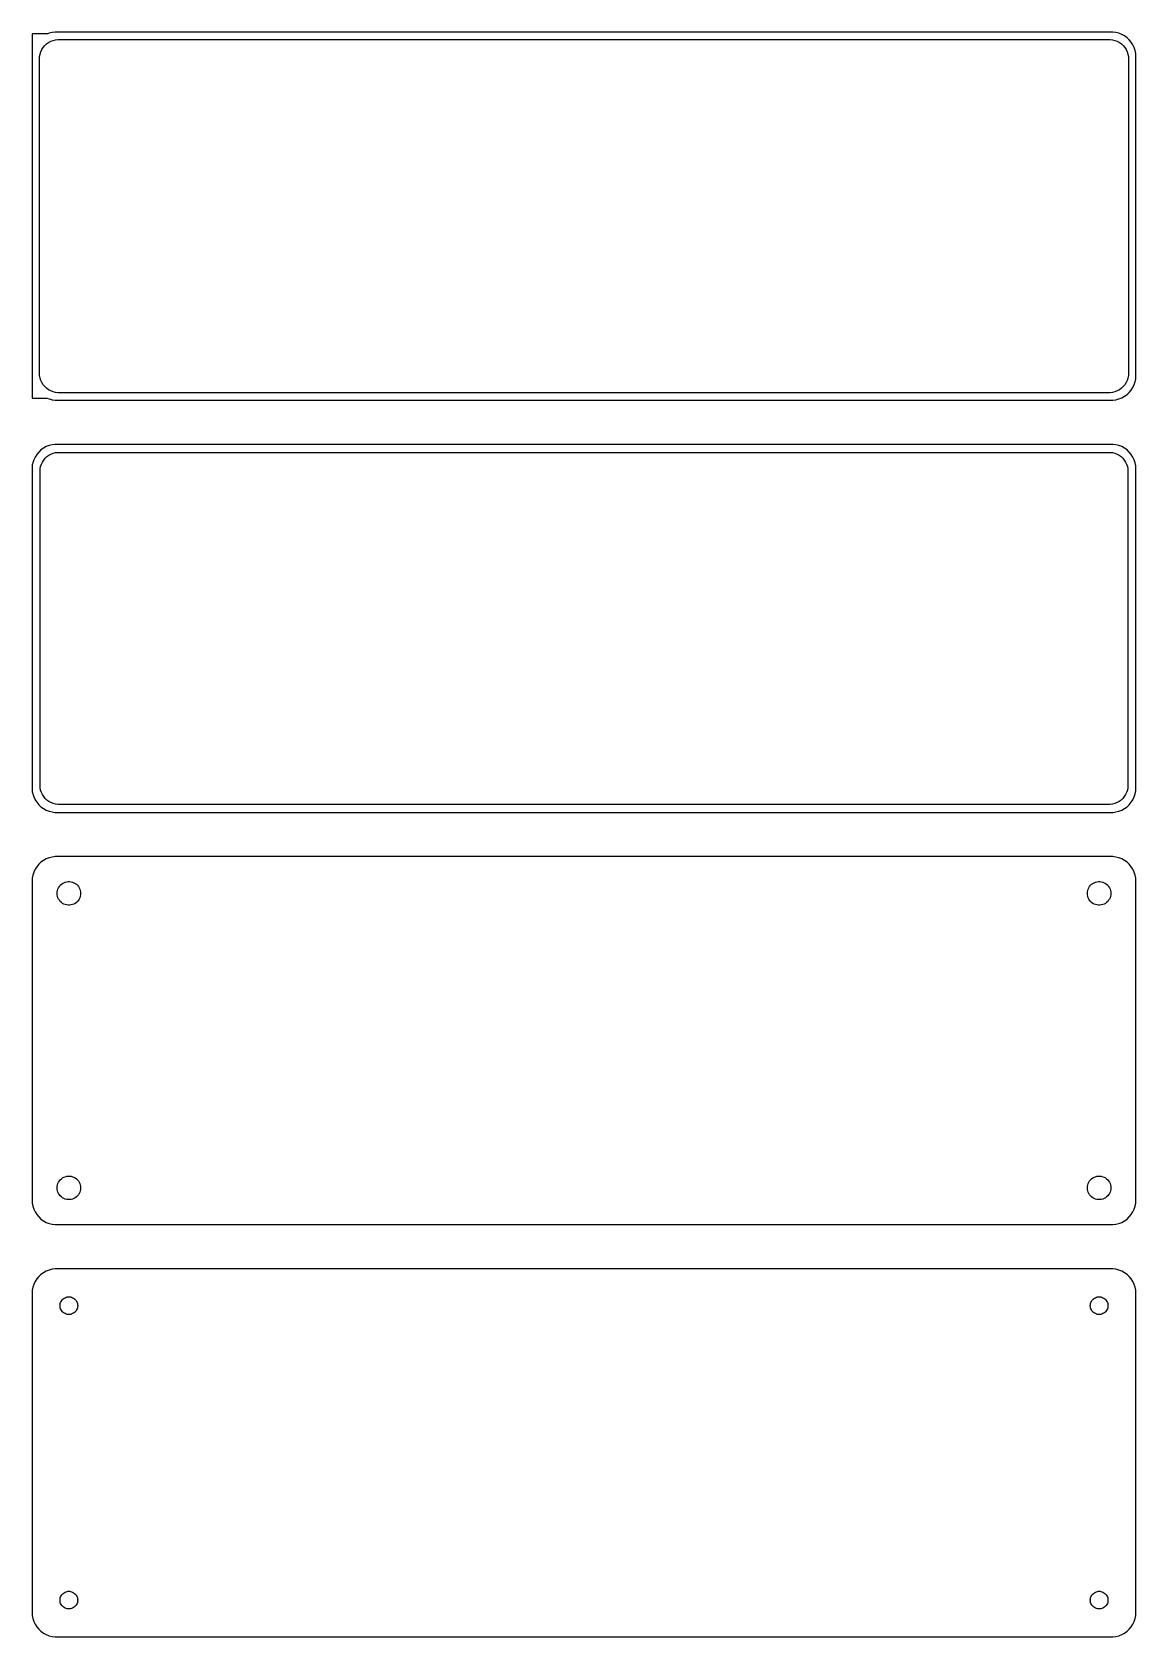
# Model space of a CAD drawing. Header units: metres. Extents: x -112 to 112, y 215 to 541.
import ezdxf

# ---------------------------------------------------------------- set-up
doc = ezdxf.new("R2010")
doc.units = ezdxf.units.M

msp = doc.modelspace()

# ---------------------------------------------------------------- linework, layer by layer
for p, q in [((-109.5, 541.115), (-112.5, 541.115)), ((-112.5, 541.115), (-112.5, 466.885)), ((-109.045, 541.255), (-109.5, 541.075)), ((-109.5, 541.075), (-109.5, 541.115)), ((-109.143, 539.377), (-108.703, 539.619)), ((-108.437, 541.411), (-109.045, 541.255)), ((-108.703, 539.619), (-108.236, 539.804)), ((-107.814, 541.49), (-108.437, 541.411)), ((-108.236, 539.804), (-107.75, 539.929)), ((107.814, 541.49), (-107.814, 541.49)), ((-107.75, 539.929), (-107.251, 539.992)), ((-107.251, 539.992), (107.251, 539.992)), ((107.251, 539.992), (107.75, 539.929)), ((107.75, 539.929), (108.236, 539.804)), ((108.437, 541.411), (107.814, 541.49)), ((108.236, 539.804), (108.703, 539.619)), ((109.045, 541.255), (108.437, 541.411)), ((108.703, 539.619), (109.143, 539.377)), ((109.629, 541.024), (109.045, 541.255)), ((110.179, 540.722), (109.629, 541.024)), ((110.687, 540.353), (110.179, 540.722)), ((111.145, 539.923), (110.687, 540.353)), ((111.545, 539.439), (111.145, 539.923)), ((-111, 536), (-110.968, 536.501)), ((-110.968, 536.501), (-110.874, 536.995)), ((-110.874, 536.995), (-110.719, 537.472)), ((-110.719, 537.472), (-110.505, 537.927)), ((-110.505, 537.927), (-110.236, 538.351)), ((-110.236, 538.351), (-109.916, 538.738)), ((-109.916, 538.738), (-109.55, 539.082)), ((-109.55, 539.082), (-109.143, 539.377)), ((109.143, 539.377), (109.55, 539.082)), ((109.55, 539.082), (109.916, 538.738)), ((109.916, 538.738), (110.236, 538.351)), ((110.236, 538.351), (110.505, 537.927)), ((110.505, 537.927), (110.719, 537.472)), ((110.719, 537.472), (110.874, 536.995)), ((110.874, 536.995), (110.968, 536.501)), ((110.968, 536.501), (111, 536)), ((111.882, 538.909), (111.545, 539.439)), ((112.149, 538.341), (111.882, 538.909)), ((112.343, 537.743), (112.149, 538.341)), ((112.461, 537.127), (112.343, 537.743)), ((112.5, 536.5), (112.461, 537.127)), ((112.5, 471.5), (112.5, 536.5)), ((-111, 472), (-111, 536)), ((111, 536), (111, 472)), ((-110.968, 471.499), (-111, 472)), ((-110.874, 471.005), (-110.968, 471.499)), ((-110.719, 470.528), (-110.874, 471.005)), ((110.874, 471.005), (110.719, 470.528)), ((110.968, 471.499), (110.874, 471.005)), ((111, 472), (110.968, 471.499)), ((112.343, 470.257), (112.461, 470.873)), ((112.461, 470.873), (112.5, 471.5)), ((-110.505, 470.073), (-110.719, 470.528)), ((-110.236, 469.649), (-110.505, 470.073)), ((-109.916, 469.262), (-110.236, 469.649)), ((-109.55, 468.918), (-109.916, 469.262)), ((-109.143, 468.623), (-109.55, 468.918)), ((-108.703, 468.381), (-109.143, 468.623)), ((-108.236, 468.196), (-108.703, 468.381)), ((-107.75, 468.071), (-108.236, 468.196)), ((-107.251, 468.008), (-107.75, 468.071)), ((107.251, 468.008), (-107.251, 468.008)), ((107.75, 468.071), (107.251, 468.008)), ((108.236, 468.196), (107.75, 468.071)), ((108.703, 468.381), (108.236, 468.196)), ((109.143, 468.623), (108.703, 468.381)), ((109.55, 468.918), (109.143, 468.623)), ((109.916, 469.262), (109.55, 468.918)), ((110.236, 469.649), (109.916, 469.262)), ((110.179, 467.278), (110.687, 467.647)), ((110.505, 470.073), (110.236, 469.649)), ((110.719, 470.528), (110.505, 470.073)), ((110.687, 467.647), (111.145, 468.077)), ((111.145, 468.077), (111.545, 468.561)), ((111.545, 468.561), (111.882, 469.091)), ((111.882, 469.091), (112.149, 469.659)), ((112.149, 469.659), (112.343, 470.257)), ((-112.5, 466.885), (-109.5, 466.885)), ((-109.5, 466.885), (-109.5, 466.925)), ((-109.5, 466.925), (-109.045, 466.745)), ((-109.045, 466.745), (-108.437, 466.589)), ((-108.437, 466.589), (-107.814, 466.51)), ((-107.814, 466.51), (107.814, 466.51)), ((107.814, 466.51), (108.437, 466.589)), ((108.437, 466.589), (109.045, 466.745)), ((109.045, 466.745), (109.629, 466.976)), ((109.629, 466.976), (110.179, 467.278)), ((-111.882, 454.909), (-112.149, 454.341)), ((-111.545, 455.439), (-111.882, 454.909)), ((-111.145, 455.923), (-111.545, 455.439)), ((-110.687, 456.353), (-111.145, 455.923)), ((-110.179, 456.722), (-110.687, 456.353)), ((-109.629, 457.024), (-110.179, 456.722)), ((-110.133, 454.276), (-109.823, 454.651)), ((-109.823, 454.651), (-109.469, 454.984)), ((-109.045, 457.255), (-109.629, 457.024)), ((-109.469, 454.984), (-109.075, 455.27)), ((-109.075, 455.27), (-108.649, 455.504)), ((-108.437, 457.411), (-109.045, 457.255)), ((-108.649, 455.504), (-108.197, 455.683)), ((-107.814, 457.49), (-108.437, 457.411)), ((-108.197, 455.683), (-107.726, 455.804)), ((107.814, 457.49), (-107.814, 457.49)), ((-107.726, 455.804), (-107.243, 455.865)), ((-107.243, 455.865), (107.243, 455.865)), ((107.243, 455.865), (107.726, 455.804)), ((107.726, 455.804), (108.197, 455.683)), ((108.437, 457.411), (107.814, 457.49)), ((108.197, 455.683), (108.649, 455.504)), ((109.045, 457.255), (108.437, 457.411)), ((108.649, 455.504), (109.075, 455.27)), ((109.629, 457.024), (109.045, 457.255)), ((109.075, 455.27), (109.469, 454.984)), ((109.469, 454.984), (109.823, 454.651)), ((110.179, 456.722), (109.629, 457.024)), ((109.823, 454.651), (110.133, 454.276)), ((110.687, 456.353), (110.179, 456.722)), ((111.145, 455.923), (110.687, 456.353)), ((111.545, 455.439), (111.145, 455.923)), ((111.882, 454.909), (111.545, 455.439)), ((112.149, 454.341), (111.882, 454.909)), ((-112.4, 453.444), (-112.5, 453.444)), ((-112.5, 453.444), (-112.5, 386.556)), ((-112.343, 453.743), (-112.4, 453.444)), ((-112.149, 454.341), (-112.343, 453.743)), ((-110.873, 452), (-110.842, 452.485)), ((-110.873, 388), (-110.873, 452)), ((-110.842, 452.485), (-110.751, 452.963)), ((-110.751, 452.963), (-110.601, 453.426)), ((-110.601, 453.426), (-110.394, 453.866)), ((-110.394, 453.866), (-110.133, 454.276)), ((110.133, 454.276), (110.394, 453.866)), ((110.394, 453.866), (110.601, 453.426)), ((110.601, 453.426), (110.751, 452.963)), ((110.751, 452.963), (110.842, 452.485)), ((110.842, 452.485), (110.873, 452)), ((110.873, 452), (110.873, 388)), ((112.343, 453.743), (112.149, 454.341)), ((112.461, 453.127), (112.343, 453.743)), ((112.5, 452.5), (112.461, 453.127)), ((112.5, 387.5), (112.5, 452.5)), ((-112.5, 386.556), (-112.4, 386.556)), ((-112.4, 386.556), (-112.343, 386.257)), ((-112.343, 386.257), (-112.149, 385.659)), ((-110.842, 387.515), (-110.873, 388)), ((-110.751, 387.037), (-110.842, 387.515)), ((-110.601, 386.574), (-110.751, 387.037)), ((-110.394, 386.134), (-110.601, 386.574)), ((-110.133, 385.724), (-110.394, 386.134)), ((110.394, 386.134), (110.133, 385.724)), ((110.601, 386.574), (110.394, 386.134)), ((110.751, 387.037), (110.601, 386.574)), ((110.842, 387.515), (110.751, 387.037)), ((110.873, 388), (110.842, 387.515)), ((112.149, 385.659), (112.343, 386.257)), ((112.343, 386.257), (112.461, 386.873)), ((112.461, 386.873), (112.5, 387.5)), ((-112.149, 385.659), (-111.882, 385.091)), ((-111.882, 385.091), (-111.545, 384.561)), ((-111.545, 384.561), (-111.145, 384.077)), ((-111.145, 384.077), (-110.687, 383.647)), ((-110.687, 383.647), (-110.179, 383.278)), ((-110.179, 383.278), (-109.629, 382.976)), ((-109.823, 385.349), (-110.133, 385.724)), ((-109.469, 385.016), (-109.823, 385.349)), ((-109.629, 382.976), (-109.045, 382.745)), ((-109.075, 384.73), (-109.469, 385.016)), ((-108.649, 384.496), (-109.075, 384.73)), ((-109.045, 382.745), (-108.437, 382.589)), ((-108.197, 384.317), (-108.649, 384.496)), ((-108.437, 382.589), (-107.814, 382.51)), ((-107.726, 384.196), (-108.197, 384.317)), ((-107.243, 384.135), (-107.726, 384.196)), ((107.243, 384.135), (-107.243, 384.135)), ((107.726, 384.196), (107.243, 384.135)), ((108.197, 384.317), (107.726, 384.196)), ((107.814, 382.51), (108.437, 382.589)), ((108.649, 384.496), (108.197, 384.317)), ((108.437, 382.589), (109.045, 382.745)), ((109.075, 384.73), (108.649, 384.496)), ((109.045, 382.745), (109.629, 382.976)), ((109.469, 385.016), (109.075, 384.73)), ((109.823, 385.349), (109.469, 385.016)), ((109.629, 382.976), (110.179, 383.278)), ((110.133, 385.724), (109.823, 385.349)), ((110.179, 383.278), (110.687, 383.647)), ((110.687, 383.647), (111.145, 384.077)), ((111.145, 384.077), (111.545, 384.561)), ((111.545, 384.561), (111.882, 385.091)), ((111.882, 385.091), (112.149, 385.659)), ((-107.814, 382.51), (107.814, 382.51)), ((-109.629, 373.024), (-110.179, 372.722)), ((-109.045, 373.255), (-109.629, 373.024)), ((-108.437, 373.411), (-109.045, 373.255)), ((-107.814, 373.49), (-108.437, 373.411)), ((107.814, 373.49), (-107.814, 373.49)), ((108.437, 373.411), (107.814, 373.49)), ((109.045, 373.255), (108.437, 373.411)), ((109.629, 373.024), (109.045, 373.255)), ((110.179, 372.722), (109.629, 373.024)), ((-112.343, 369.743), (-112.461, 369.127)), ((-112.149, 370.341), (-112.343, 369.743)), ((-111.882, 370.909), (-112.149, 370.341)), ((-111.545, 371.439), (-111.882, 370.909)), ((-111.145, 371.923), (-111.545, 371.439)), ((-110.687, 372.353), (-111.145, 371.923)), ((-110.179, 372.722), (-110.687, 372.353)), ((110.687, 372.353), (110.179, 372.722)), ((111.145, 371.923), (110.687, 372.353)), ((111.545, 371.439), (111.145, 371.923)), ((111.882, 370.909), (111.545, 371.439)), ((112.149, 370.341), (111.882, 370.909)), ((112.343, 369.743), (112.149, 370.341)), ((112.461, 369.127), (112.343, 369.743)), ((-112.461, 369.127), (-112.5, 368.5)), ((-112.5, 368.5), (-112.5, 303.5)), ((-107.4, 366), (-107.381, 366.301)), ((-107.381, 366.301), (-107.325, 366.597)), ((-107.325, 366.597), (-107.231, 366.883)), ((-107.231, 366.883), (-107.103, 367.156)), ((-107.103, 367.156), (-106.942, 367.411)), ((-106.942, 367.411), (-106.75, 367.643)), ((-106.75, 367.643), (-106.53, 367.849)), ((-106.53, 367.849), (-106.286, 368.026)), ((-106.286, 368.026), (-106.022, 368.172)), ((-106.022, 368.172), (-105.742, 368.283)), ((-105.742, 368.283), (-105.45, 368.357)), ((-105.45, 368.357), (-105.151, 368.395)), ((-105.151, 368.395), (-104.849, 368.395)), ((-104.849, 368.395), (-104.55, 368.357)), ((-104.55, 368.357), (-104.258, 368.283)), ((-104.258, 368.283), (-103.978, 368.172)), ((-103.978, 368.172), (-103.714, 368.026)), ((-103.714, 368.026), (-103.47, 367.849)), ((-103.47, 367.849), (-103.25, 367.643)), ((-103.25, 367.643), (-103.058, 367.411)), ((-103.058, 367.411), (-102.897, 367.156)), ((-102.897, 367.156), (-102.769, 366.883)), ((-102.769, 366.883), (-102.675, 366.597)), ((-102.675, 366.597), (-102.619, 366.301)), ((-102.619, 366.301), (-102.6, 366)), ((102.6, 366), (102.619, 366.301)), ((102.619, 366.301), (102.675, 366.597)), ((102.675, 366.597), (102.769, 366.883)), ((102.769, 366.883), (102.897, 367.156)), ((102.897, 367.156), (103.058, 367.411)), ((103.058, 367.411), (103.25, 367.643)), ((103.25, 367.643), (103.47, 367.849)), ((103.47, 367.849), (103.714, 368.026)), ((103.714, 368.026), (103.978, 368.172)), ((103.978, 368.172), (104.258, 368.283)), ((104.258, 368.283), (104.55, 368.357)), ((104.55, 368.357), (104.849, 368.395)), ((104.849, 368.395), (105.151, 368.395)), ((105.151, 368.395), (105.45, 368.357)), ((105.45, 368.357), (105.742, 368.283)), ((105.742, 368.283), (106.022, 368.172)), ((106.022, 368.172), (106.286, 368.026)), ((106.286, 368.026), (106.53, 367.849)), ((106.53, 367.849), (106.75, 367.643)), ((106.75, 367.643), (106.942, 367.411)), ((106.942, 367.411), (107.103, 367.156)), ((107.103, 367.156), (107.231, 366.883)), ((107.231, 366.883), (107.325, 366.597)), ((107.325, 366.597), (107.381, 366.301)), ((107.381, 366.301), (107.4, 366)), ((112.5, 368.5), (112.461, 369.127)), ((112.5, 303.5), (112.5, 368.5)), ((-107.381, 365.699), (-107.4, 366)), ((-107.325, 365.403), (-107.381, 365.699)), ((-107.231, 365.117), (-107.325, 365.403)), ((-107.103, 364.844), (-107.231, 365.117)), ((-106.942, 364.589), (-107.103, 364.844)), ((-106.75, 364.357), (-106.942, 364.589)), ((-106.53, 364.151), (-106.75, 364.357)), ((-106.286, 363.974), (-106.53, 364.151)), ((-106.022, 363.828), (-106.286, 363.974)), ((-105.742, 363.717), (-106.022, 363.828)), ((-105.45, 363.643), (-105.742, 363.717)), ((-105.151, 363.605), (-105.45, 363.643)), ((-104.849, 363.605), (-105.151, 363.605)), ((-104.55, 363.643), (-104.849, 363.605)), ((-104.258, 363.717), (-104.55, 363.643)), ((-103.978, 363.828), (-104.258, 363.717)), ((-103.714, 363.974), (-103.978, 363.828)), ((-103.47, 364.151), (-103.714, 363.974)), ((-103.25, 364.357), (-103.47, 364.151)), ((-103.058, 364.589), (-103.25, 364.357)), ((-102.897, 364.844), (-103.058, 364.589)), ((-102.769, 365.117), (-102.897, 364.844)), ((-102.675, 365.403), (-102.769, 365.117)), ((-102.619, 365.699), (-102.675, 365.403)), ((-102.6, 366), (-102.619, 365.699)), ((102.619, 365.699), (102.6, 366)), ((102.675, 365.403), (102.619, 365.699)), ((102.769, 365.117), (102.675, 365.403)), ((102.897, 364.844), (102.769, 365.117)), ((103.058, 364.589), (102.897, 364.844)), ((103.25, 364.357), (103.058, 364.589)), ((103.47, 364.151), (103.25, 364.357)), ((103.714, 363.974), (103.47, 364.151)), ((103.978, 363.828), (103.714, 363.974)), ((104.258, 363.717), (103.978, 363.828)), ((104.55, 363.643), (104.258, 363.717)), ((104.849, 363.605), (104.55, 363.643)), ((105.151, 363.605), (104.849, 363.605)), ((105.45, 363.643), (105.151, 363.605)), ((105.742, 363.717), (105.45, 363.643)), ((106.022, 363.828), (105.742, 363.717)), ((106.286, 363.974), (106.022, 363.828)), ((106.53, 364.151), (106.286, 363.974)), ((106.75, 364.357), (106.53, 364.151)), ((106.942, 364.589), (106.75, 364.357)), ((107.103, 364.844), (106.942, 364.589)), ((107.231, 365.117), (107.103, 364.844)), ((107.325, 365.403), (107.231, 365.117)), ((107.381, 365.699), (107.325, 365.403)), ((107.4, 366), (107.381, 365.699)), ((-107.103, 307.156), (-106.942, 307.411)), ((-106.942, 307.411), (-106.75, 307.643)), ((-106.75, 307.643), (-106.53, 307.849)), ((-106.53, 307.849), (-106.286, 308.026)), ((-106.286, 308.026), (-106.022, 308.172)), ((-106.022, 308.172), (-105.742, 308.283)), ((-105.742, 308.283), (-105.45, 308.357)), ((-105.45, 308.357), (-105.151, 308.395)), ((-105.151, 308.395), (-104.849, 308.395)), ((-104.849, 308.395), (-104.55, 308.357)), ((-104.55, 308.357), (-104.258, 308.283)), ((-104.258, 308.283), (-103.978, 308.172)), ((-103.978, 308.172), (-103.714, 308.026)), ((-103.714, 308.026), (-103.47, 307.849)), ((-103.47, 307.849), (-103.25, 307.643)), ((-103.25, 307.643), (-103.058, 307.411)), ((-103.058, 307.411), (-102.897, 307.156)), ((102.897, 307.156), (103.058, 307.411)), ((103.058, 307.411), (103.25, 307.643)), ((103.25, 307.643), (103.47, 307.849)), ((103.47, 307.849), (103.714, 308.026)), ((103.714, 308.026), (103.978, 308.172)), ((103.978, 308.172), (104.258, 308.283)), ((104.258, 308.283), (104.55, 308.357)), ((104.55, 308.357), (104.849, 308.395)), ((104.849, 308.395), (105.151, 308.395)), ((105.151, 308.395), (105.45, 308.357)), ((105.45, 308.357), (105.742, 308.283)), ((105.742, 308.283), (106.022, 308.172)), ((106.022, 308.172), (106.286, 308.026)), ((106.286, 308.026), (106.53, 307.849)), ((106.53, 307.849), (106.75, 307.643)), ((106.75, 307.643), (106.942, 307.411)), ((106.942, 307.411), (107.103, 307.156)), ((-107.4, 306), (-107.381, 306.301)), ((-107.381, 305.699), (-107.4, 306)), ((-107.381, 306.301), (-107.325, 306.597)), ((-107.325, 305.403), (-107.381, 305.699)), ((-107.325, 306.597), (-107.231, 306.883)), ((-107.231, 305.117), (-107.325, 305.403)), ((-107.231, 306.883), (-107.103, 307.156)), ((-107.103, 304.844), (-107.231, 305.117)), ((-106.942, 304.589), (-107.103, 304.844)), ((-106.75, 304.357), (-106.942, 304.589)), ((-106.53, 304.151), (-106.75, 304.357)), ((-106.286, 303.974), (-106.53, 304.151)), ((-103.47, 304.151), (-103.714, 303.974)), ((-103.25, 304.357), (-103.47, 304.151)), ((-103.058, 304.589), (-103.25, 304.357)), ((-102.897, 304.844), (-103.058, 304.589)), ((-102.897, 307.156), (-102.769, 306.883)), ((-102.769, 305.117), (-102.897, 304.844)), ((-102.769, 306.883), (-102.675, 306.597)), ((-102.675, 305.403), (-102.769, 305.117)), ((-102.675, 306.597), (-102.619, 306.301)), ((-102.619, 305.699), (-102.675, 305.403)), ((-102.619, 306.301), (-102.6, 306)), ((-102.6, 306), (-102.619, 305.699)), ((102.6, 306), (102.619, 306.301)), ((102.619, 305.699), (102.6, 306)), ((102.619, 306.301), (102.675, 306.597)), ((102.675, 305.403), (102.619, 305.699)), ((102.675, 306.597), (102.769, 306.883)), ((102.769, 305.117), (102.675, 305.403)), ((102.769, 306.883), (102.897, 307.156)), ((102.897, 304.844), (102.769, 305.117)), ((103.058, 304.589), (102.897, 304.844)), ((103.25, 304.357), (103.058, 304.589)), ((103.47, 304.151), (103.25, 304.357)), ((103.714, 303.974), (103.47, 304.151)), ((106.53, 304.151), (106.286, 303.974)), ((106.75, 304.357), (106.53, 304.151)), ((106.942, 304.589), (106.75, 304.357)), ((107.103, 304.844), (106.942, 304.589)), ((107.103, 307.156), (107.231, 306.883)), ((107.231, 305.117), (107.103, 304.844)), ((107.231, 306.883), (107.325, 306.597)), ((107.325, 305.403), (107.231, 305.117)), ((107.325, 306.597), (107.381, 306.301)), ((107.381, 305.699), (107.325, 305.403)), ((107.381, 306.301), (107.4, 306)), ((107.4, 306), (107.381, 305.699)), ((-112.5, 303.5), (-112.461, 302.873)), ((-112.461, 302.873), (-112.343, 302.257)), ((-112.343, 302.257), (-112.149, 301.659)), ((-112.149, 301.659), (-111.882, 301.091)), ((-111.882, 301.091), (-111.545, 300.561)), ((-106.022, 303.828), (-106.286, 303.974)), ((-105.742, 303.717), (-106.022, 303.828)), ((-105.45, 303.643), (-105.742, 303.717)), ((-105.151, 303.605), (-105.45, 303.643)), ((-104.849, 303.605), (-105.151, 303.605)), ((-104.55, 303.643), (-104.849, 303.605)), ((-104.258, 303.717), (-104.55, 303.643)), ((-103.978, 303.828), (-104.258, 303.717)), ((-103.714, 303.974), (-103.978, 303.828)), ((103.978, 303.828), (103.714, 303.974)), ((104.258, 303.717), (103.978, 303.828)), ((104.55, 303.643), (104.258, 303.717)), ((104.849, 303.605), (104.55, 303.643)), ((105.151, 303.605), (104.849, 303.605)), ((105.45, 303.643), (105.151, 303.605)), ((105.742, 303.717), (105.45, 303.643)), ((106.022, 303.828), (105.742, 303.717)), ((106.286, 303.974), (106.022, 303.828)), ((111.545, 300.561), (111.882, 301.091)), ((111.882, 301.091), (112.149, 301.659)), ((112.149, 301.659), (112.343, 302.257)), ((112.343, 302.257), (112.461, 302.873)), ((112.461, 302.873), (112.5, 303.5)), ((-111.545, 300.561), (-111.145, 300.077)), ((-111.145, 300.077), (-110.687, 299.647)), ((-110.687, 299.647), (-110.179, 299.278)), ((-110.179, 299.278), (-109.629, 298.976)), ((-109.629, 298.976), (-109.045, 298.745)), ((-109.045, 298.745), (-108.437, 298.589)), ((-108.437, 298.589), (-107.814, 298.51)), ((-107.814, 298.51), (107.814, 298.51)), ((107.814, 298.51), (108.437, 298.589)), ((108.437, 298.589), (109.045, 298.745)), ((109.045, 298.745), (109.629, 298.976)), ((109.629, 298.976), (110.179, 299.278)), ((110.179, 299.278), (110.687, 299.647)), ((110.687, 299.647), (111.145, 300.077)), ((111.145, 300.077), (111.545, 300.561)), ((-111.145, 287.923), (-111.545, 287.439)), ((-110.687, 288.353), (-111.145, 287.923)), ((-110.179, 288.722), (-110.687, 288.353)), ((-109.629, 289.024), (-110.179, 288.722)), ((-109.045, 289.255), (-109.629, 289.024)), ((-108.437, 289.411), (-109.045, 289.255)), ((-107.814, 289.49), (-108.437, 289.411)), ((107.814, 289.49), (-107.814, 289.49)), ((108.437, 289.411), (107.814, 289.49)), ((109.045, 289.255), (108.437, 289.411)), ((109.629, 289.024), (109.045, 289.255)), ((110.179, 288.722), (109.629, 289.024)), ((110.687, 288.353), (110.179, 288.722)), ((111.145, 287.923), (110.687, 288.353)), ((111.545, 287.439), (111.145, 287.923)), ((-112.461, 285.127), (-112.5, 284.5)), ((-112.5, 284.5), (-112.5, 219.5)), ((-112.343, 285.743), (-112.461, 285.127)), ((-112.149, 286.341), (-112.343, 285.743)), ((-111.882, 286.909), (-112.149, 286.341)), ((-111.545, 287.439), (-111.882, 286.909)), ((111.882, 286.909), (111.545, 287.439)), ((112.149, 286.341), (111.882, 286.909)), ((112.343, 285.743), (112.149, 286.341)), ((112.461, 285.127), (112.343, 285.743)), ((112.5, 284.5), (112.461, 285.127)), ((112.5, 219.5), (112.5, 284.5)), ((-106.8, 282), (-106.786, 282.226)), ((-106.786, 281.774), (-106.8, 282)), ((-106.786, 282.226), (-106.743, 282.448)), ((-106.743, 281.552), (-106.786, 281.774)), ((-106.743, 282.448), (-106.674, 282.663)), ((-106.674, 281.337), (-106.743, 281.552)), ((-106.674, 282.663), (-106.577, 282.867)), ((-106.577, 281.133), (-106.674, 281.337)), ((-106.577, 282.867), (-106.456, 283.058)), ((-106.456, 283.058), (-106.312, 283.232)), ((-106.312, 283.232), (-106.147, 283.387)), ((-106.147, 283.387), (-105.964, 283.52)), ((-105.964, 283.52), (-105.766, 283.629)), ((-105.766, 283.629), (-105.556, 283.712)), ((-105.556, 283.712), (-105.337, 283.768)), ((-105.337, 283.768), (-105.113, 283.796)), ((-105.113, 283.796), (-104.887, 283.796)), ((-104.887, 283.796), (-104.663, 283.768)), ((-104.663, 283.768), (-104.444, 283.712)), ((-104.444, 283.712), (-104.234, 283.629)), ((-104.234, 283.629), (-104.036, 283.52)), ((-104.036, 283.52), (-103.853, 283.387)), ((-103.853, 283.387), (-103.688, 283.232)), ((-103.688, 283.232), (-103.544, 283.058)), ((-103.544, 283.058), (-103.423, 282.867)), ((-103.423, 282.867), (-103.326, 282.663)), ((-103.326, 281.337), (-103.423, 281.133)), ((-103.326, 282.663), (-103.257, 282.448)), ((-103.257, 281.552), (-103.326, 281.337)), ((-103.257, 282.448), (-103.214, 282.226)), ((-103.214, 281.774), (-103.257, 281.552)), ((-103.214, 282.226), (-103.2, 282)), ((-103.2, 282), (-103.214, 281.774)), ((103.2, 282), (103.214, 282.226)), ((103.214, 281.774), (103.2, 282)), ((103.214, 282.226), (103.257, 282.448)), ((103.257, 281.552), (103.214, 281.774)), ((103.257, 282.448), (103.326, 282.663)), ((103.326, 281.337), (103.257, 281.552)), ((103.326, 282.663), (103.423, 282.867)), ((103.423, 281.133), (103.326, 281.337)), ((103.423, 282.867), (103.544, 283.058)), ((103.544, 283.058), (103.688, 283.232)), ((103.688, 283.232), (103.853, 283.387)), ((103.853, 283.387), (104.036, 283.52)), ((104.036, 283.52), (104.234, 283.629)), ((104.234, 283.629), (104.444, 283.712)), ((104.444, 283.712), (104.663, 283.768)), ((104.663, 283.768), (104.887, 283.796)), ((104.887, 283.796), (105.113, 283.796)), ((105.113, 283.796), (105.337, 283.768)), ((105.337, 283.768), (105.556, 283.712)), ((105.556, 283.712), (105.766, 283.629)), ((105.766, 283.629), (105.964, 283.52)), ((105.964, 283.52), (106.147, 283.387)), ((106.147, 283.387), (106.312, 283.232)), ((106.312, 283.232), (106.456, 283.058)), ((106.456, 283.058), (106.577, 282.867)), ((106.577, 282.867), (106.674, 282.663)), ((106.674, 281.337), (106.577, 281.133)), ((106.674, 282.663), (106.743, 282.448)), ((106.743, 281.552), (106.674, 281.337)), ((106.743, 282.448), (106.786, 282.226)), ((106.786, 281.774), (106.743, 281.552)), ((106.786, 282.226), (106.8, 282)), ((106.8, 282), (106.786, 281.774)), ((-106.456, 280.942), (-106.577, 281.133)), ((-106.312, 280.768), (-106.456, 280.942)), ((-106.147, 280.613), (-106.312, 280.768)), ((-105.964, 280.48), (-106.147, 280.613)), ((-105.766, 280.371), (-105.964, 280.48)), ((-105.556, 280.288), (-105.766, 280.371)), ((-105.337, 280.232), (-105.556, 280.288)), ((-105.113, 280.204), (-105.337, 280.232)), ((-104.887, 280.204), (-105.113, 280.204)), ((-104.663, 280.232), (-104.887, 280.204)), ((-104.444, 280.288), (-104.663, 280.232)), ((-104.234, 280.371), (-104.444, 280.288)), ((-104.036, 280.48), (-104.234, 280.371)), ((-103.853, 280.613), (-104.036, 280.48)), ((-103.688, 280.768), (-103.853, 280.613)), ((-103.544, 280.942), (-103.688, 280.768)), ((-103.423, 281.133), (-103.544, 280.942)), ((103.544, 280.942), (103.423, 281.133)), ((103.688, 280.768), (103.544, 280.942)), ((103.853, 280.613), (103.688, 280.768)), ((104.036, 280.48), (103.853, 280.613)), ((104.234, 280.371), (104.036, 280.48)), ((104.444, 280.288), (104.234, 280.371)), ((104.663, 280.232), (104.444, 280.288)), ((104.887, 280.204), (104.663, 280.232)), ((105.113, 280.204), (104.887, 280.204)), ((105.337, 280.232), (105.113, 280.204)), ((105.556, 280.288), (105.337, 280.232)), ((105.766, 280.371), (105.556, 280.288)), ((105.964, 280.48), (105.766, 280.371)), ((106.147, 280.613), (105.964, 280.48)), ((106.312, 280.768), (106.147, 280.613)), ((106.456, 280.942), (106.312, 280.768)), ((106.577, 281.133), (106.456, 280.942)), ((-106.786, 222.226), (-106.743, 222.448)), ((-106.743, 222.448), (-106.674, 222.663)), ((-106.674, 222.663), (-106.577, 222.867)), ((-106.577, 222.867), (-106.456, 223.058)), ((-106.456, 223.058), (-106.312, 223.232)), ((-106.312, 223.232), (-106.147, 223.387)), ((-106.147, 223.387), (-105.964, 223.52)), ((-105.964, 223.52), (-105.766, 223.629)), ((-105.766, 223.629), (-105.556, 223.712)), ((-105.556, 223.712), (-105.337, 223.768)), ((-105.337, 223.768), (-105.113, 223.796)), ((-105.113, 223.796), (-104.887, 223.796)), ((-104.887, 223.796), (-104.663, 223.768)), ((-104.663, 223.768), (-104.444, 223.712)), ((-104.444, 223.712), (-104.234, 223.629)), ((-104.234, 223.629), (-104.036, 223.52)), ((-104.036, 223.52), (-103.853, 223.387)), ((-103.853, 223.387), (-103.688, 223.232)), ((-103.688, 223.232), (-103.544, 223.058)), ((-103.544, 223.058), (-103.423, 222.867)), ((-103.423, 222.867), (-103.326, 222.663)), ((-103.326, 222.663), (-103.257, 222.448)), ((-103.257, 222.448), (-103.214, 222.226)), ((103.214, 222.226), (103.257, 222.448)), ((103.257, 222.448), (103.326, 222.663)), ((103.326, 222.663), (103.423, 222.867)), ((103.423, 222.867), (103.544, 223.058)), ((103.544, 223.058), (103.688, 223.232)), ((103.688, 223.232), (103.853, 223.387)), ((103.853, 223.387), (104.036, 223.52)), ((104.036, 223.52), (104.234, 223.629)), ((104.234, 223.629), (104.444, 223.712)), ((104.444, 223.712), (104.663, 223.768)), ((104.663, 223.768), (104.887, 223.796)), ((104.887, 223.796), (105.113, 223.796)), ((105.113, 223.796), (105.337, 223.768)), ((105.337, 223.768), (105.556, 223.712)), ((105.556, 223.712), (105.766, 223.629)), ((105.766, 223.629), (105.964, 223.52)), ((105.964, 223.52), (106.147, 223.387)), ((106.147, 223.387), (106.312, 223.232)), ((106.312, 223.232), (106.456, 223.058)), ((106.456, 223.058), (106.577, 222.867)), ((106.577, 222.867), (106.674, 222.663)), ((106.674, 222.663), (106.743, 222.448)), ((106.743, 222.448), (106.786, 222.226)), ((-112.5, 219.5), (-112.461, 218.873)), ((-106.8, 222), (-106.786, 222.226)), ((-106.786, 221.774), (-106.8, 222)), ((-106.743, 221.552), (-106.786, 221.774)), ((-106.674, 221.337), (-106.743, 221.552)), ((-106.577, 221.133), (-106.674, 221.337)), ((-106.456, 220.942), (-106.577, 221.133)), ((-106.312, 220.768), (-106.456, 220.942)), ((-106.147, 220.613), (-106.312, 220.768)), ((-105.964, 220.48), (-106.147, 220.613)), ((-105.766, 220.371), (-105.964, 220.48)), ((-105.556, 220.288), (-105.766, 220.371)), ((-105.337, 220.232), (-105.556, 220.288)), ((-105.113, 220.204), (-105.337, 220.232)), ((-104.887, 220.204), (-105.113, 220.204)), ((-104.663, 220.232), (-104.887, 220.204)), ((-104.444, 220.288), (-104.663, 220.232)), ((-104.234, 220.371), (-104.444, 220.288)), ((-104.036, 220.48), (-104.234, 220.371)), ((-103.853, 220.613), (-104.036, 220.48)), ((-103.688, 220.768), (-103.853, 220.613)), ((-103.544, 220.942), (-103.688, 220.768)), ((-103.423, 221.133), (-103.544, 220.942)), ((-103.326, 221.337), (-103.423, 221.133)), ((-103.257, 221.552), (-103.326, 221.337)), ((-103.214, 221.774), (-103.257, 221.552)), ((-103.214, 222.226), (-103.2, 222)), ((-103.2, 222), (-103.214, 221.774)), ((103.2, 222), (103.214, 222.226)), ((103.214, 221.774), (103.2, 222)), ((103.257, 221.552), (103.214, 221.774)), ((103.326, 221.337), (103.257, 221.552)), ((103.423, 221.133), (103.326, 221.337)), ((103.544, 220.942), (103.423, 221.133)), ((103.688, 220.768), (103.544, 220.942)), ((103.853, 220.613), (103.688, 220.768)), ((104.036, 220.48), (103.853, 220.613)), ((104.234, 220.371), (104.036, 220.48)), ((104.444, 220.288), (104.234, 220.371)), ((104.663, 220.232), (104.444, 220.288)), ((104.887, 220.204), (104.663, 220.232)), ((105.113, 220.204), (104.887, 220.204)), ((105.337, 220.232), (105.113, 220.204)), ((105.556, 220.288), (105.337, 220.232)), ((105.766, 220.371), (105.556, 220.288)), ((105.964, 220.48), (105.766, 220.371)), ((106.147, 220.613), (105.964, 220.48)), ((106.312, 220.768), (106.147, 220.613)), ((106.456, 220.942), (106.312, 220.768)), ((106.577, 221.133), (106.456, 220.942)), ((106.674, 221.337), (106.577, 221.133)), ((106.743, 221.552), (106.674, 221.337)), ((106.786, 221.774), (106.743, 221.552)), ((106.786, 222.226), (106.8, 222)), ((106.8, 222), (106.786, 221.774)), ((112.461, 218.873), (112.5, 219.5)), ((-112.461, 218.873), (-112.343, 218.257)), ((-112.343, 218.257), (-112.149, 217.659)), ((-112.149, 217.659), (-111.882, 217.091)), ((-111.882, 217.091), (-111.545, 216.561)), ((-111.545, 216.561), (-111.145, 216.077)), ((-111.145, 216.077), (-110.687, 215.647)), ((110.687, 215.647), (111.145, 216.077)), ((111.145, 216.077), (111.545, 216.561)), ((111.545, 216.561), (111.882, 217.091)), ((111.882, 217.091), (112.149, 217.659)), ((112.149, 217.659), (112.343, 218.257)), ((112.343, 218.257), (112.461, 218.873)), ((-110.687, 215.647), (-110.179, 215.278)), ((-110.179, 215.278), (-109.629, 214.976)), ((-109.629, 214.976), (-109.045, 214.745)), ((-109.045, 214.745), (-108.437, 214.589)), ((-108.437, 214.589), (-107.814, 214.51)), ((-107.814, 214.51), (107.814, 214.51)), ((107.814, 214.51), (108.437, 214.589)), ((108.437, 214.589), (109.045, 214.745)), ((109.045, 214.745), (109.629, 214.976)), ((109.629, 214.976), (110.179, 215.278)), ((110.179, 215.278), (110.687, 215.647))]:
    msp.add_line(p, q)

doc.saveas('drawing.dxf')
